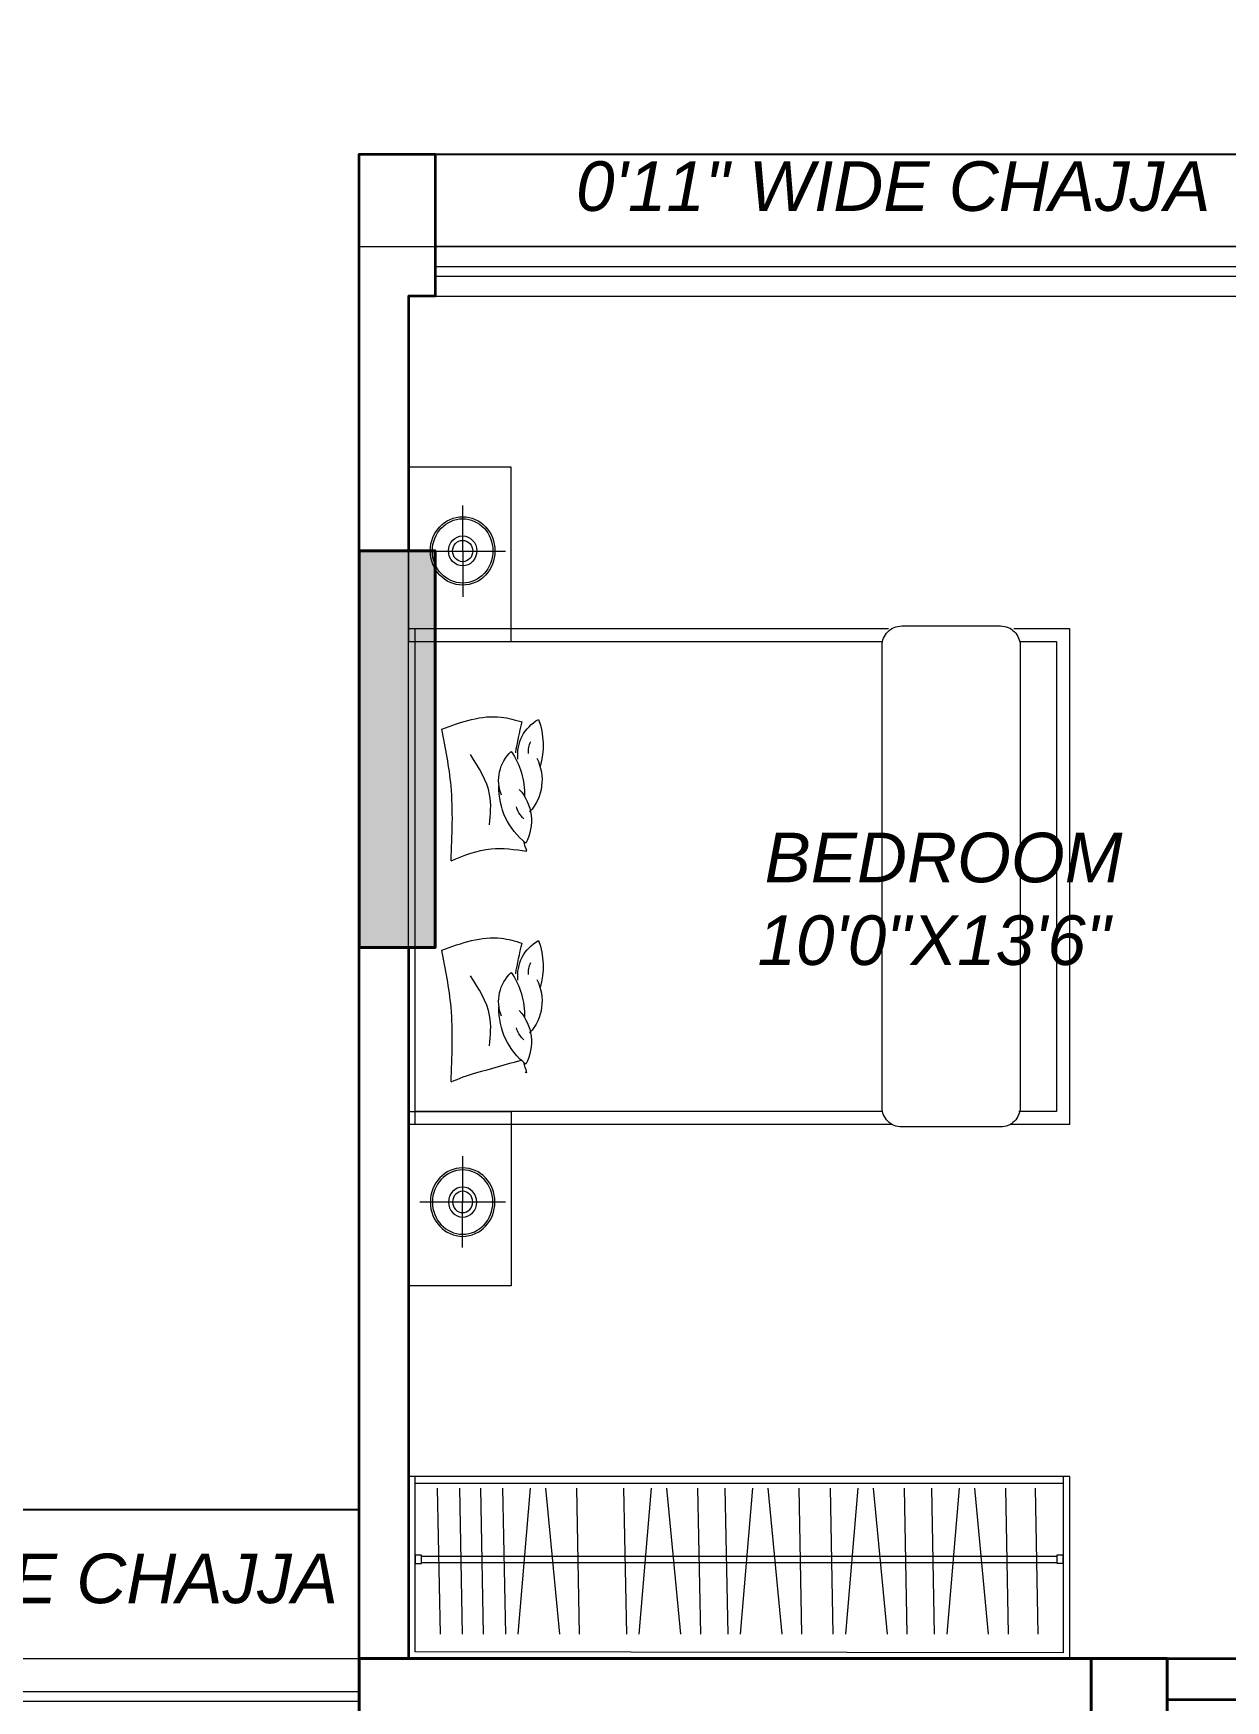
# Model space of a CAD drawing. Header units: millimetres. Extents: x 0 to 125073, y 0 to 71249.
# Drawn here: x 72279 to 75886, y 54431 to 59474 of the extents above; entities that cross this region are included whole.
import ezdxf
from ezdxf.lldxf.tags import DXFTag

# ---------------------------------------------------------------- set-up
doc = ezdxf.new("R2010")
doc.units = ezdxf.units.MM
for name, color, linetype, lineweight, true_color in [('DA_BUILDING LINE', 7, 'Continuous', 9, 0xc2db0000), ('DA_FURNITURE', 102, 'Continuous', 5, 0xc2666666), ('DA_FURNITURE HIDDEN', 102, 'Continuous', 5, 0xc2666666)]:
    doc.layers.add(name, color=color, linetype=linetype, lineweight=lineweight, true_color=true_color)
for name, color, linetype, lineweight in [('DA_CARPET AREA RERA', 30, 'Continuous', 9), ('DA_COLUMN', 40, 'Continuous', 40), ('DA_TEXT IN SQ.FT', 193, 'Continuous', 9), ('DA_WALL', 7, 'Continuous', 35), ('DA_WINDOW', 4, 'Continuous', 9)]:
    doc.layers.add(name, color=color, linetype=linetype, lineweight=lineweight)
doc.layers.add('DA_CHAJJA', color=44, linetype='Continuous')
doc.layers.add('DA_COLUMN HATCH', color=251, linetype='Continuous')
doc.styles.get("Standard").update_dxf_attribs({"font": 'arial.ttf'})
tags = doc.linetypes.add('( Hidden )', pattern=[0.375, 0.25, -0.125]).pattern_tags.tags
tags[6:7] = [DXFTag(74, 4), DXFTag(75, 0), DXFTag(340, '0'), DXFTag(46, 1.0), DXFTag(50, 0.0), DXFTag(44, 0.0), DXFTag(45, 0.0)]
tags[4:5] = [DXFTag(74, 4), DXFTag(75, 0), DXFTag(340, '0'), DXFTag(46, 1.0), DXFTag(50, 0.0), DXFTag(44, 0.0), DXFTag(45, 0.0)]

# ---------------------------------------------------------------- blocks, each defined once
blk = doc.blocks.new('GSHGJSDFGJ')
at = {"layer": 'DA_BUILDING LINE', "linetype": '( Hidden )', "ltscale": 500}
blk.add_lwpolyline([(-29863.6, 94886.5), (-27778.6, 94886.5), (-27778.6, 99156.5), (-24428.6, 99156.5), (-24428.6, 98536.5), (-19333.6, 98536.5), (-19333.6, 99156.5), (-12833.6, 99156.5), (-12833.6, 98536.5), (-11313.6, 98536.5), (-11313.6, 98086.5), (-8908.6, 98086.5), (-8908.6, 99801.5), (-4698.6, 99801.5), (-4698.6, 97871.5), (-3283.6, 97871.5), (-3283.6, 99801.5), (676.4, 99801.5)], dxfattribs=at)
blk = doc.blocks.new('r6u57i')
at = {"layer": 'DA_FURNITURE'}
for p, q in [((5206.7514, -661.3312), (5205.2886, -661.3312)), ((5205.2886, -661.3312), (5205.2886, -662.8312)), ((5205.3084, -661.3312), (5205.3084, -662.8312)), ((5206.7225, -661.3707), (5205.3084, -661.3707)), ((5205.2886, -662.8312), (5206.7402, -662.8312)), ((5205.3084, -662.7917), (5206.7214, -662.7917))]:
    blk.add_line(p, q, dxfattribs=at)
blk.add_lwpolyline([(5206.7804, -662.8388), (5207.0795, -662.8388, 0.414214), (5207.1387, -662.7796), (5207.1387, -661.3828, 0.414214), (5207.0795, -661.3236), (5206.7804, -661.3236, 0.414214), (5206.7212, -661.3828), (5206.7212, -662.7796, 0.414214)], format="xyb", close=True, dxfattribs=at)
for points in [[(5207.1197, -662.8312), (5207.2886, -662.8312), (5207.2886, -661.3312), (5207.1085, -661.3312)], [(5207.1386, -662.7917), (5207.2492, -662.7917), (5207.2492, -661.3707), (5207.1351, -661.3707)]]:
    blk.add_lwpolyline(points, dxfattribs=at)
for centre, radius, start, end in [((5205.7706, -661.6792), 0.2086, 127.4996, 181.9562), ((5205.5177, -661.5806), 0.1425, 318.0376, 27.9659), ((5205.5499, -661.7044), 0.1425, 332.6513, 42.5796), ((5205.6824, -661.7027), 0.1214, 158.8001, 226.6357), ((5205.4134, -661.6618), 0.2262, 325.17, 1.8099), ((5205.7401, -661.7811), 0.1214, 173.4138, 241.2494), ((5205.4694, -661.8094), 0.2262, 339.7837, 16.4236), ((5205.7706, -662.3479), 0.2086, 127.4996, 181.9562), ((5205.5177, -662.2493), 0.1425, 318.0376, 27.9659), ((5205.5499, -662.3732), 0.1425, 332.6513, 42.5796), ((5205.6824, -662.3714), 0.1214, 158.8001, 226.6357), ((5205.4134, -662.3305), 0.2262, 325.17, 1.8099), ((5205.4694, -662.4781), 0.2262, 339.7837, 16.4236), ((5205.7401, -662.4498), 0.1214, 173.4138, 241.2494)]:
    blk.add_arc(centre, radius, start, end, dxfattribs=at)
for points in [[(5205.417, -661.4603), (5205.417, -661.6863), (5205.3888, -661.8584)], [(5205.5339, -661.569), (5205.5339, -661.6604), (5205.4755, -661.781)], [(5205.3888, -661.8584), (5205.5692, -661.8944), (5205.6319, -661.8797)], [(5205.417, -662.129), (5205.417, -662.3551), (5205.3888, -662.5272)], [(5205.417, -662.129), (5205.5381, -662.165), (5205.6462, -662.1573)], [(5205.5339, -662.2377), (5205.5339, -662.3291), (5205.4755, -662.4498)], [(5205.3888, -662.5272), (5205.5692, -662.5631), (5205.6319, -662.5485)]]:
    blk.add_spline(points, degree=3, dxfattribs=at)
for points, knots in [([(5205.417, -661.4603), (5205.4417, -661.4702), (5205.4665, -661.4802), (5205.4916, -661.4872), (5205.4916, -661.4872), (5205.4916, -661.4872), (5205.4916, -661.4872), (5205.5374, -661.5001), (5205.5833, -661.513), (5205.6291, -661.5259)], [0, 0, 0, 0, 3.967367, 3.967367, 3.967367, 3.968693, 3.968693, 3.968693, 11.226423, 11.226423, 11.226423, 11.226423]), ([(5205.6371, -661.5868), (5205.6318, -661.5926), (5205.622, -661.6035), (5205.617, -661.6172), (5205.6147, -661.6235)], [0, 0, 0, 0, 41.531136, 77.340273, 77.340273, 77.340273, 77.340273]), ([(5205.6517, -661.7848), (5205.6513, -661.7909), (5205.6506, -661.8035), (5205.656, -661.8149), (5205.6588, -661.8208)], [0, 0, 0, 0, 31.960762, 66.266463, 66.266463, 66.266463, 66.266463]), ([(5205.6371, -662.2555), (5205.6318, -662.2613), (5205.622, -662.2722), (5205.617, -662.2859), (5205.6147, -662.2923)], [0, 0, 0, 0, 41.531136, 77.340273, 77.340273, 77.340273, 77.340273]), ([(5205.6517, -662.4536), (5205.6513, -662.4597), (5205.6506, -662.4722), (5205.656, -662.4836), (5205.6588, -662.4896)], [0, 0, 0, 0, 31.960762, 66.266463, 66.266463, 66.266463, 66.266463])]:
    blk.add_open_spline(points, degree=3, knots=knots, dxfattribs=at)
for points in [[(5205.6462, -661.4886), (5205.6433, -661.4986), (5205.6403, -661.5086), (5205.6374, -661.5187)], [(5205.6412, -661.4893), (5205.6429, -661.4891), (5205.6445, -661.4888), (5205.6462, -661.4886)], [(5205.6126, -661.7864), (5205.6176, -661.8175), (5205.6246, -661.8486), (5205.6319, -661.8797)], [(5205.6462, -662.1573), (5205.6433, -662.1673), (5205.6403, -662.1774), (5205.6374, -662.1874)], [(5205.6126, -662.4552), (5205.6176, -662.4862), (5205.6246, -662.5174), (5205.6319, -662.5485)]]:
    blk.add_open_spline(points, degree=3, dxfattribs=at)
blk = doc.blocks.new('DYUWGDYUW')
at = {"layer": 'DA_FURNITURE', "ltscale": 8}
for p, q in [((6054.6378, 1914.4472), (6054.6378, 1913.8972)), ((6056.6378, 1914.4472), (6054.6378, 1914.4472)), ((6054.6578, 1913.9172), (6054.6578, 1914.4472)), ((6056.6178, 1914.4472), (6056.6178, 1913.914)), ((6056.6378, 1913.8972), (6056.6378, 1914.4472)), ((6054.6578, 1914.4272), (6056.6178, 1914.4272)), ((6054.7246, 1914.4121), (6054.7329, 1913.9706)), ((6054.7915, 1914.4121), (6054.7998, 1913.9706)), ((6054.8553, 1914.4121), (6054.8636, 1913.9706)), ((6054.9222, 1914.4121), (6054.9305, 1913.9706)), ((6055.0054, 1914.4121), (6054.9682, 1913.9706)), ((6055.052, 1914.4121), (6055.094, 1913.9706)), ((6055.1458, 1914.4121), (6055.1541, 1913.9706)), ((6055.2884, 1914.4121), (6055.2967, 1913.9706)), ((6055.3716, 1914.4121), (6055.3345, 1913.9706)), ((6055.4182, 1914.4121), (6055.4602, 1913.9706)), ((6055.5121, 1914.4121), (6055.5204, 1913.9706)), ((6055.5947, 1914.4121), (6055.6031, 1913.9706)), ((6055.678, 1914.4121), (6055.6408, 1913.9706)), ((6055.7245, 1914.4121), (6055.7666, 1913.9706)), ((6055.8184, 1914.4121), (6055.8267, 1913.9706)), ((6055.9134, 1914.4121), (6055.9217, 1913.9706)), ((6055.9966, 1914.4121), (6055.9594, 1913.9706)), ((6056.0432, 1914.4121), (6056.0852, 1913.9706)), ((6056.1371, 1914.4121), (6056.1454, 1913.9706)), ((6056.2197, 1914.4121), (6056.228, 1913.9706)), ((6056.303, 1914.4121), (6056.2658, 1913.9706)), ((6056.3495, 1914.4121), (6056.3916, 1913.9706)), ((6056.4434, 1914.4121), (6056.4517, 1913.9706)), ((6056.5332, 1914.4121), (6056.5415, 1913.9706)), ((6054.6578, 1914.2097), (6054.6578, 1914.1847)), ((6054.6765, 1914.2097), (6054.6578, 1914.2097)), ((6054.6578, 1914.1847), (6054.6765, 1914.1847)), ((6054.6765, 1914.1847), (6054.6765, 1914.2097)), ((6054.6765, 1914.2066), (6056.599, 1914.2066)), ((6054.6765, 1914.1878), (6056.599, 1914.1878)), ((6056.599, 1914.21), (6056.599, 1914.185)), ((6056.6178, 1914.21), (6056.599, 1914.21)), ((6056.599, 1914.185), (6056.6178, 1914.185)), ((6056.6178, 1914.185), (6056.6178, 1914.21)), ((6054.6378, 1913.8972), (6056.6378, 1913.8972)), ((6056.6178, 1913.914), (6054.6578, 1913.9172))]:
    blk.add_line(p, q, dxfattribs=at)
blk = doc.blocks.new('A$C3A1814D5')
at = {"layer": 'DA_FURNITURE'}
for p, q in [((12.8, 12.82), (1.13, 1.18)), ((12.43, 1.53), (1.51, 12.47))]:
    blk.add_line(p, q, dxfattribs=at)
at = {"layer": 'DA_FURNITURE', "extrusion": (0, 0, -1)}
for centre, major_axis in [((6.99, 7.02), (4.37, 4.37)), ((6.97, 7), (1.37, 1.36))]:
    blk.add_ellipse(centre, major_axis=major_axis, ratio=0.943982, dxfattribs=at)
for major_axis in [(-4.1, -4.09), (-1.91, -1.91)]:
    blk.add_ellipse((6.99, 7.02), major_axis=major_axis, ratio=0.943982, start_param=3.141593, end_param=9.424778, dxfattribs=at)
blk = doc.blocks.new('DFDV V V')
at = {"layer": 'DA_FURNITURE HIDDEN'}
for points in [[(71.3834, 415.2336), (71.3834, 415.2336), (71.3834, 415.2336), (71.3834, 415.2336), (71.0734, 415.2336), (71.0734, 414.7061), (71.3834, 414.7061)], [(71.3834, 412.7575), (71.3834, 412.7575), (71.3834, 412.7575), (71.3834, 412.7575), (71.0734, 412.7575), (71.0734, 413.285), (71.3834, 413.285)]]:
    blk.add_lwpolyline(points, close=True, dxfattribs=at)
at = {"layer": 'DA_FURNITURE HIDDEN', "extrusion": (0, 0, -1)}
for p, xscale, yscale, zscale, rotation in [((-71.2365, 414.8142), 0.0167595958194902, 0.0167595958194902, -0.0167595958194902, 45.04514721320155), ((-71.2365, 413.1769), -0.01675959581949019, 0.01675959581949019, -0.01675959581949019, 134.9548527867984)]:
    blk.add_blockref('A$C3A1814D5', p, dxfattribs=dict(at, xscale=xscale, yscale=yscale, zscale=zscale, rotation=rotation))
at = {"layer": 'DA_FURNITURE HIDDEN', "xscale": -1, "rotation": 180}
blk.add_blockref('r6u57i', (-5134.2152, -248.0856), dxfattribs=at)
at = {"layer": 'DA_FURNITURE HIDDEN'}
blk.add_blockref('DYUWGDYUW', (-5983.5643, -1502.2666), dxfattribs=at)
blk = doc.blocks.new('11TH 2nd')
at = {"layer": 'DA_CARPET AREA RERA'}
blk.add_lwpolyline([(6285.0534, 1431.8081), (6285.2034, 1431.8081), (6286.7434, 1431.8081), (6286.7432, 1437.3881), (6284.4484, 1437.3881), (6284.4484, 1441.5081), (6287.4984, 1441.5081), (6287.4984, 1440.8881), (6292.7434, 1440.8881), (6292.8934, 1440.8881), (6292.8934, 1441.5081), (6295.9184, 1441.5081), (6295.9184, 1433.1531), (6292.8934, 1433.1531), (6292.8934, 1433.7631), (6291.2484, 1433.7631), (6291.2484, 1430.5881), (6291.2484, 1430.4381), (6288.2484, 1430.4381), (6288.2484, 1430.5881), (6285.0534, 1430.5881), (6285.0534, 1431.6481)], close=True, dxfattribs=at)
at = {"layer": 'DA_CHAJJA'}
blk.add_line((6284.4484, 1441.9381), (6287.4984, 1441.9381), dxfattribs=at)
at = {"layer": 'DA_WALL'}
for points in [[(6284.2984, 1440.7381), (6284.2984, 1441.9381), (6284.5284, 1441.9381), (6284.5284, 1441.5081), (6284.4484, 1441.5081), (6284.4484, 1440.7381)], [(6284.4484, 1439.5381), (6284.4484, 1437.3881), (6284.2984, 1437.3881), (6284.2984, 1439.5381)], [(6286.7434, 1437.3881), (6288.0734, 1437.3881), (6288.0734, 1437.2631), (6286.7434, 1437.2631)]]:
    blk.add_lwpolyline(points, close=True, dxfattribs=at)
at = {"layer": 'DA_WINDOW'}
for points in [[(6284.5284, 1441.5081), (6287.4984, 1441.5081), (6287.4984, 1441.6581), (6284.5284, 1441.6581)], [(6284.5284, 1441.5981), (6287.4984, 1441.5981), (6287.4984, 1441.5681), (6284.5284, 1441.5681)]]:
    blk.add_lwpolyline(points, close=True, dxfattribs=at)
blk = doc.blocks.new('STAIR 1')
at = {"layer": 'DA_CHAJJA'}
blk.add_lwpolyline([(6092.7412, 1867.7449), (6090.9562, 1867.7449, 0.414214), (6090.6562, 1867.4449), (6090.6562, 1867.2949)], format="xyb", dxfattribs=at)
at = {"layer": 'DA_COLUMN'}
for points in [[(6094.9562, 1867.2949), (6092.7412, 1867.2949), (6092.7412, 1867.0649), (6094.9562, 1867.0649)], [(6094.9562, 1861.7149), (6095.1862, 1861.7149), (6095.1862, 1867.2949), (6094.9562, 1867.2949)], [(6094.9562, 1867.2949), (6095.1862, 1867.2949), (6095.1862, 1861.7149), (6094.9562, 1861.7149), (6094.9562, 1867.0649)]]:
    blk.add_lwpolyline(points, close=True, dxfattribs=at)
at = {"layer": 'DA_WINDOW'}
for points in [[(6090.8862, 1867.2949), (6092.7412, 1867.2949), (6092.7412, 1867.0649), (6090.8862, 1867.0649)], [(6090.8862, 1867.1949), (6092.7412, 1867.1949), (6092.7412, 1867.1649), (6090.8862, 1867.1649)]]:
    blk.add_lwpolyline(points, close=True, dxfattribs=at)
blk = doc.blocks.new('SERVICE CORE')
at = {"layer": 'DA_WALL'}
blk.add_blockref('STAIR 1', (-20.4992, -307.7082), dxfattribs=at)
at = {"layer": 'DA_TEXT IN SQ.FT', "insert": (6070.3757, 1559.7518), "char_height": 0.15, "attachment_point": 7}
blk.add_mtext_dynamic_manual_height_columns('{\\fArial|b0|i1|c0|p34;1\'6" WIDE CHAJJA}', width=2.062226, gutter_width=12.5, heights=[-0.1551], dxfattribs=at)
blk = doc.blocks.new('SDFHSDFGN')
at = {"layer": 'DA_COLUMN HATCH', "true_color": 0x636466}
h = blk.add_hatch(color=251, dxfattribs=at)
h.dxf.hatch_style = 1
h.paths.add_polyline_path([(-37688.6, 97346.5), (-37688.6, 97576.5), (-38888.6, 97576.5), (-38888.6, 97346.5)])
h.paths.add_polyline_path([(-31373.6, 96376.5), (-31143.6, 96376.5), (-31143.6, 97576.5), (-31373.6, 97576.5)])
h.paths.add_polyline_path([(-27778.6, 97036.5), (-27548.6, 97036.5), (-27548.6, 98236.5), (-27778.6, 98236.5)])
h.paths.add_polyline_path([(-24578.6, 97336.5), (-24348.6, 97336.5), (-24348.6, 98236.5), (-24578.6, 98236.5)])
h.paths.add_polyline_path([(-19333.6, 98536.5), (-19333.6, 97336.5), (-19103.6, 97336.5), (-19103.6, 98536.5)])
h.paths.add_polyline_path([(-13063.6, 97336.5), (-12833.6, 97336.5), (-12833.6, 98536.5), (-13063.6, 98536.5)])
h.paths.add_polyline_path([(-11543.6, 97636.5), (-11313.6, 97636.5), (-11313.6, 98536.5), (-11543.6, 98536.5)])
h.paths.add_polyline_path([(-8908.6, 94991.5), (-7708.6, 94991.5), (-7708.6, 94761.5), (-8908.6, 94761.5)])
h.paths.add_polyline_path([(-13063.6, 91111.5), (-12833.6, 91111.5), (-12833.6, 92311.5), (-13063.6, 92311.5)])
h.paths.add_polyline_path([(-19333.6, 91111.5), (-19103.6, 91111.5), (-19103.6, 92311.5), (-19333.6, 92311.5)])
h.paths.add_polyline_path([(-5998.6, 91111.5), (-5258.6, 91111.5), (-5258.6, 91341.5), (-5998.6, 91341.5)])
h.paths.add_polyline_path([(-1283.6, 91111.5), (-383.6, 91111.5), (-383.6, 91341.5), (-1283.6, 91341.5)])
h.paths.add_polyline_path([(2171.4, 90061.5), (2171.4, 91261.5), (1941.4, 91261.5), (1941.4, 90061.5)])
h.paths.add_polyline_path([(4621.4, 90061.5), (5821.4, 90061.5), (5821.4, 90291.5), (4621.4, 90291.5)])
h.paths.add_polyline_path([(4621.4, 95111.5), (5821.4, 95111.5), (5821.4, 95341.5), (4621.4, 95341.5)])
h.paths.add_polyline_path([(4621.4, 98611.5), (5821.4, 98611.5), (5821.4, 98841.5), (4621.4, 98841.5)])
h.paths.add_polyline_path([(-39638.6, 89246.5), (-38138.6, 89246.5), (-38138.6, 89476.5), (-39638.6, 89476.5)])
h.paths.add_polyline_path([(-31143.6, 92421.5), (-31143.6, 92651.5), (-32343.6, 92651.5), (-32343.6, 92421.5)])
h.paths.add_polyline_path([(-31513.6, 86346.5), (-29713.6, 86346.5), (-29713.6, 86576.5), (-31513.6, 86576.5)])
h.paths.add_polyline_path([(-31513.6, 82896.5), (-29713.6, 82896.5), (-29713.6, 83126.5), (-31513.6, 83126.5)])
h.paths.add_polyline_path([(-31518.6, 78051.5), (-30518.6, 78051.5), (-30518.6, 78281.5), (-31518.6, 78281.5)])
h.paths.add_polyline_path([(-32143.6, 76821.5), (-31143.6, 76821.5), (-31143.6, 77051.5), (-32143.6, 77051.5)])
h.paths.add_polyline_path([(-31893.6, 71896.5), (-31893.6, 72126.5), (-33093.6, 72126.5), (-33093.6, 71896.5)])
h.paths.add_polyline_path([(-37688.6, 71896.5), (-37688.6, 72126.5), (-38888.6, 72126.5), (-38888.6, 71896.5)])
h.paths.add_polyline_path([(-38438.6, 76796.5), (-38438.6, 77026.5), (-39638.6, 77026.5), (-39638.6, 76796.5)])
h.paths.add_polyline_path([(-38138.6, 79996.5), (-38138.6, 80226.5), (-39638.6, 80226.5), (-39638.6, 79996.5)])
h.paths.add_polyline_path([(-38438.6, 92446.5), (-38438.6, 92676.5), (-39638.6, 92676.5), (-39638.6, 92446.5)])
h.paths.add_polyline_path([(-31518.6, 91422), (-31288.6, 91422), (-31288.6, 89927), (-31518.6, 89927)])
h.paths.add_polyline_path([(-20908.6, 91111.5), (-20678.6, 91111.5), (-20678.6, 89881.5), (-20908.6, 89881.5)])
h.paths.add_polyline_path([(-11313.6, 92011.5), (-11313.6, 91111.5), (-11543.6, 91111.5), (-11543.6, 92011.5)])
h.paths.add_polyline_path([(1941.4, 97316.5), (2171.4, 97316.5), (2171.4, 98841.5), (1941.4, 98841.5)])
at = {"layer": 'DA_COLUMN'}
blk.add_lwpolyline([(-27778.6, 97036.5), (-27548.6, 97036.5), (-27548.6, 98236.5), (-27778.6, 98236.5)], close=True, dxfattribs=at)
blk = doc.blocks.new('A$Cfed68cb1')
at = {"layer": 'DA_TEXT IN SQ.FT', "char_height": 0.15}
for s, width, heights, insert, attachment_point in [('\\pxqc;{\\fArial|b0|i1|c0|p34;0\'11" WIDE CHAJJA}', 4.965248, [-0.1551], (-35.5264, 0.5729), 1), ('\\pxqc;{\\fArial|b0|i1|c0|p34; BEDROOM \\P10\'0"X13\'6"}', 4.965248, [-0.4057], (-35.4033, -1.4576), 1), ('{\\fArial|b0|i1|c0|p34;1\'6" WIDE CHAJJA}', 2.062226, [-0.1551], (-36.5263, -3.7899), 7)]:
    blk.add_mtext_dynamic_manual_height_columns(s, width=width, gutter_width=12.5, heights=heights, dxfattribs=dict(at, insert=insert, attachment_point=attachment_point))

msp = doc.modelspace()

# ---------------------------------------------------------------- block references
at = {"color": 1, "xscale": 1000, "yscale": 1000, "zscale": 1000}
msp.add_blockref('A$Cfed68cb1', (107924.22813, 58513.9767), dxfattribs=at)
msp.add_blockref('SDFHSDFGN', (101042.82231, -40327.54866))
at = {"layer": 'DA_BUILDING LINE'}
msp.add_blockref('GSHGJSDFGJ', (101042.82231, -40327.54866), dxfattribs=at)
at = {"layer": 'DA_FURNITURE', "xscale": 1000, "yscale": 1000, "zscale": 1000}
msp.add_blockref('DFDV V V', (2340.78936, -357071.57208), dxfattribs=at)
at = {"layer": 'DA_WALL', "xscale": 1000, "yscale": 1000, "zscale": 1000}
for name, p in [('SERVICE CORE', (-5998977.75966, -1505027.75827)), ('11TH 2nd', (-6211034.12977, -1382829.13082))]:
    msp.add_blockref(name, p, dxfattribs=at)

doc.saveas('drawing.dxf')
